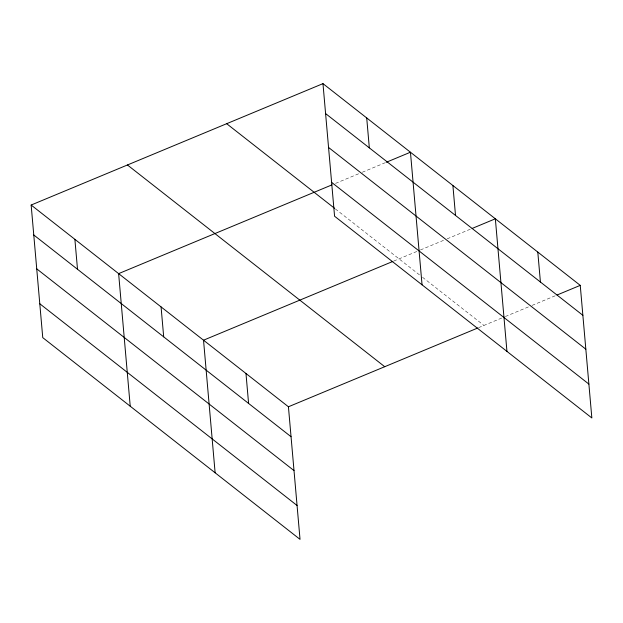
<?xml version="1.0" encoding="UTF-8"?>
<svg xmlns="http://www.w3.org/2000/svg" width="623" height="623" viewBox="0 0 623 623"><rect width="100%" height="100%" fill="white"/><g stroke="black" fill="none" stroke-linecap="round" stroke-linejoin="round"><path stroke-width="0.47" stroke-dasharray="3.12 2.34" d="M335.548 183.388L359.619 173.365M362.298 172.26L385.481 162.611M393.728 261.068L416.88 251.443M420.447 249.955L444.526 239.941M447.197 238.827L470.381 229.178M478.635 327.643L504.459 316.897M505.346 316.523L528.53 306.882M532.097 305.395L555.28 295.754M335.369 208.931L419.513 274.907M422.55 277.282L483.946 325.432"/><path stroke-width="0.93" d="M31.15 205.037L288.426 406.772L300.029 539.362L42.753 337.635L31.15 205.037L322.971 83.638L580.247 285.365L591.85 417.963L334.574 216.228L322.971 83.638M331.981 184.867L118.627 273.629L130.223 406.219M386.369 162.237L410.448 152.222L422.051 284.82M392.848 261.434L203.526 340.197L215.122 472.795M472.164 228.439L495.347 218.798L506.951 351.388M288.426 406.772L477.748 328.01M557.063 295.014L580.247 285.365M325.595 113.581L582.871 315.308M328.555 147.456L585.83 349.184M331.607 182.36L588.883 384.087M226.671 123.697L334.613 208.339M127.45 164.978L384.726 366.706M33.767 234.98L291.042 436.715M36.734 268.856L294.009 470.591M39.786 303.759L297.062 505.487M537.797 252.081L540.421 282.024M452.898 185.506L455.514 215.457M366.713 117.934L369.33 147.877M245.976 373.481L248.593 403.424M161.077 306.913L163.693 336.856M74.885 239.333L77.509 269.276"/></g></svg>
